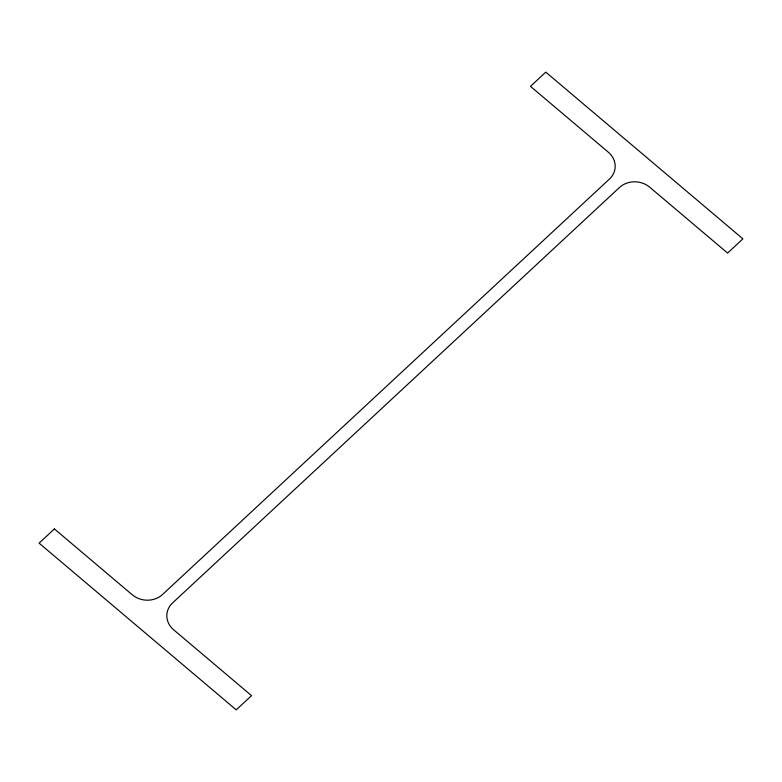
<?xml version="1.0" encoding="UTF-8"?>
<svg xmlns="http://www.w3.org/2000/svg" width="782" height="782" viewBox="0 0 782 782"><rect width="100%" height="100%" fill="white"/><g stroke="black" fill="none" stroke-linecap="round" stroke-linejoin="round"><path stroke-width="1.17" d="M54.398 528.925L39.1 543.148L236.223 709.861L251.521 695.638L173.653 629.784A21.437 18.934 6.2 0 1 172.529 602.971L619.471 187.494A21.437 18.934 6.2 0 1 649.734 187.221L727.602 253.075L742.9 238.852L545.777 72.139L530.479 86.362L608.347 152.216A21.437 18.934 6.2 0 1 609.471 179.029L162.529 594.506A21.437 18.934 6.2 0 1 132.266 594.779L54.398 528.925"/></g></svg>
